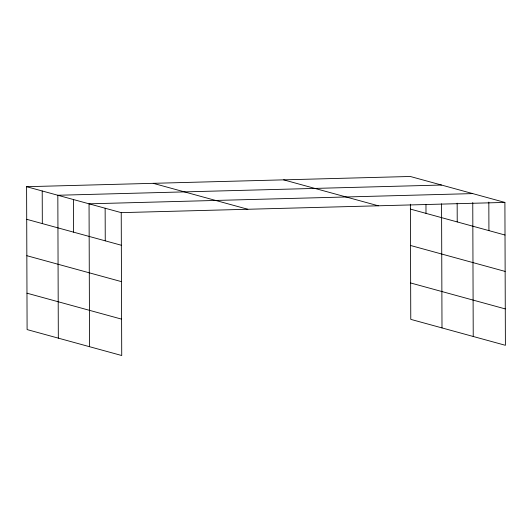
<?xml version="1.0" encoding="UTF-8"?>
<svg xmlns="http://www.w3.org/2000/svg" width="532" height="532" viewBox="0 0 532 532"><rect width="100%" height="100%" fill="white"/><g stroke="black" fill="none" stroke-linecap="round" stroke-linejoin="round"><path stroke-width="0.8" d="M26.6 186.699L121.23 212.64L121.728 355.522L27.099 329.581L26.6 186.699L410.272 176.478L504.901 202.419L505.4 345.301L410.771 319.36L410.372 204.202M441.5 185.036L57.828 195.264L58.327 338.139M472.729 193.601L89.05 203.823L89.549 346.704M121.23 212.64L504.901 202.419M410.391 209.089L505.014 235.031M283.662 179.856L378.285 205.791M410.518 245.478L505.141 271.42M153.216 183.327L247.839 209.269M410.644 282.971L505.274 308.912M26.713 219.31L121.343 245.252M26.839 255.699L121.469 281.641M26.972 293.192L121.595 319.134M488.828 202.087L488.928 230.622M472.762 202.566L473.227 336.477M457.161 203.177L457.227 221.93M441.567 203.789L441.999 327.918M425.972 204.401L425.999 213.372M105.143 208.231L105.256 240.843M73.443 199.54L73.556 232.152M42.214 190.981L42.327 223.593"/></g></svg>
